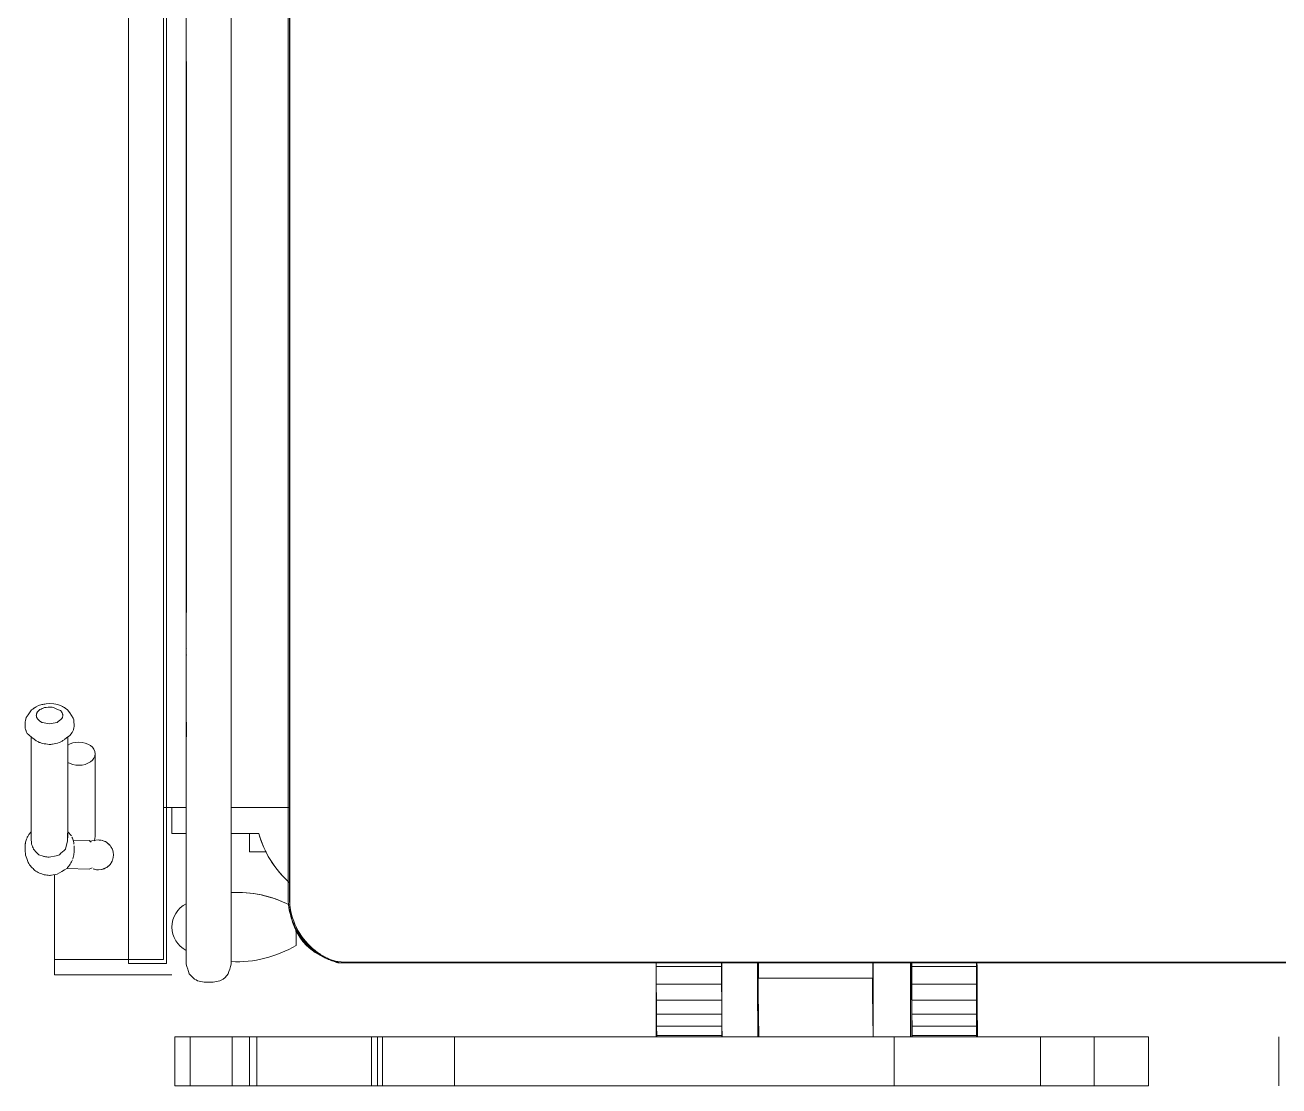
# Model space of a CAD drawing. Header units: millimetres. Extents: x 1448174 to 1599581, y -224422 to -106989.
# Drawn here: x 1474634 to 1475471, y -126753 to -126045 of the extents above; entities that cross this region are included whole.
import ezdxf

# ---------------------------------------------------------------- set-up
doc = ezdxf.new("R2010")
doc.units = ezdxf.units.MM
doc.header["$LTSCALE"] = 600
doc.header["$MEASUREMENT"] = 0
doc.layers.add('furniture', color=30, linetype='Continuous', lineweight=9)

msp = doc.modelspace()

# ---------------------------------------------------------------- linework, layer by layer
at = {"layer": 'furniture'}
for p, q in [((1474726.7742, -125676.9147), (1474726.7742, -126668.7998)), ((1474703.4177, -125684.5586), (1474703.4177, -126671.5369)), ((1474728.6034, -126671.5369), (1474728.6034, -125684.5586)), ((1474811.0425, -125723.5566), (1474811.0425, -126632.539)), ((1474809.8763, -125728.4989), (1474809.8763, -126627.5967)), ((1474810.7329, -126627.5967), (1474810.7329, -125728.4989)), ((1474771.8294, -126491.6021), (1474771.8294, -126439.6423)), ((1474741.9491, -126461.6616), (1474741.8775, -126461.2785)), ((1474771.8294, -126491.6021), (1474771.8294, -126470.1522)), ((1474637.6864, -126503.6343), (1474638.6802, -126502.3076)), ((1474640.6053, -126500.8417), (1474640.3042, -126501.1933)), ((1474641.1217, -126500.6325), (1474640.6053, -126500.8417)), ((1474641.1216, -126500.6325), (1474641.7368, -126500.2104)), ((1474643.1868, -126499.464), (1474641.7368, -126500.2104)), ((1474643.1868, -126499.464), (1474645.5768, -126498.8278)), ((1474650.9196, -126498.0848), (1474648.2876, -126498.3622)), ((1474650.9196, -126498.0848), (1474653.4723, -126498.2666)), ((1474656.0737, -126498.7817), (1474653.4723, -126498.2666)), ((1474656.0737, -126498.7817), (1474658.8097, -126499.8524)), ((1474662.5616, -126502.3173), (1474661.0904, -126501.0899)), ((1474662.5616, -126502.3173), (1474664.2234, -126504.2855)), ((1474741.8775, -126524.4607), (1474741.8775, -126502.5372)), ((1474634.3202, -126510.3646), (1474634.3202, -126513.2448)), ((1474636.4612, -126505.6827), (1474635.0063, -126507.4616)), ((1474637.6864, -126503.6343), (1474636.4612, -126505.6827)), ((1474664.2234, -126504.2855), (1474666.3952, -126507.939)), ((1474666.9893, -126513.6404), (1474666.7726, -126508.8468)), ((1474634.5369, -126515.1585), (1474635.3425, -126517.1234)), ((1474635.7694, -126518.1648), (1474635.3538, -126517.1234)), ((1474635.7694, -126518.1648), (1474636.8143, -126519.0224)), ((1474636.8143, -126519.0224), (1474638.8868, -126520.727)), ((1474661.9873, -126521.0069), (1474664.1582, -126519.3538)), ((1474664.1582, -126519.3538), (1474665.7291, -126517.4915)), ((1474638.4039, -126520.3299), (1474638.4039, -126581.9066)), ((1474638.8868, -126520.727), (1474640.3577, -126521.8361)), ((1474641.8288, -126522.9452), (1474640.3577, -126521.8361)), ((1474643.2345, -126523.5634), (1474643.7576, -126523.9918)), ((1474657.1506, -126524.1568), (1474657.1653, -126524.1542)), ((1474660.5707, -126522.081), (1474661.955, -126521.0314)), ((1474662.9056, -126582.2035), (1474662.9056, -126520.3076)), ((1474741.8775, -126524.4607), (1474741.8775, -126524.0166)), ((1474681.0862, -126531.5873), (1474681.0862, -126586.0454)), ((1474741.8775, -126557.2941), (1474741.8775, -126567.5106)), ((1474741.8775, -126567.5106), (1474741.8775, -126557.2941)), ((1474741.8775, -126567.5106), (1474741.8775, -126557.2941)), ((1474741.8775, -126557.2941), (1474741.8775, -126567.5106)), ((1474741.8775, -126567.5106), (1474741.8775, -126557.2941)), ((1474726.7742, -126567.4595), (1474741.878, -126567.4595)), ((1474728.6034, -126567.4595), (1474741.878, -126567.4595)), ((1474732.2485, -126584.8074), (1474732.2485, -126567.4595)), ((1474771.8294, -126567.4595), (1474809.8763, -126567.4595)), ((1474771.8294, -126567.4595), (1474811.0425, -126567.4595)), ((1474635.1615, -126588.6541), (1474636.7666, -126585.4988)), ((1474636.1616, -126586.6881), (1474635.7975, -126587.2234)), ((1474636.7666, -126585.4988), (1474638.4058, -126583.6167)), ((1474638.4072, -126584.8424), (1474638.4039, -126581.9066)), ((1474638.4072, -126584.8424), (1474638.4178, -126587.6096)), ((1474662.6627, -126586.7174), (1474662.9056, -126582.2035)), ((1474662.6627, -126586.7174), (1474662.909, -126585.1393)), ((1474662.6737, -126589.6238), (1474662.6627, -126586.7174)), ((1474662.7564, -126586.1842), (1474662.6737, -126589.6238)), ((1474662.909, -126585.1393), (1474662.9056, -126582.2035)), ((1474741.8775, -126584.8074), (1474732.2485, -126584.8074)), ((1474741.8775, -126584.8074), (1474732.2485, -126584.8074)), ((1474790.2696, -126584.8074), (1474771.8294, -126584.8074)), ((1474790.2696, -126584.8074), (1474771.8294, -126584.8074)), ((1474784.1343, -126584.8074), (1474784.1343, -126596.986)), ((1474634.6002, -126590.607), (1474634.3839, -126593.1812)), ((1474634.4136, -126594.27), (1474634.4245, -126593.4513)), ((1474634.4564, -126595.7941), (1474634.4136, -126594.27)), ((1474634.4364, -126592.5553), (1474634.4484, -126591.6561)), ((1474634.5362, -126591.3675), (1474634.4484, -126591.6561)), ((1474634.4484, -126591.6561), (1474634.4805, -126592.0304)), ((1474634.6002, -126590.607), (1474635.1615, -126588.6541)), ((1474635.7975, -126587.2234), (1474635.6608, -126587.6725)), ((1474635.7975, -126587.2234), (1474635.7112, -126587.5734)), ((1474638.4178, -126587.6096), (1474638.5996, -126591.9118)), ((1474640.0027, -126595.3016), (1474639.6519, -126594.4541)), ((1474661.3986, -126595.1906), (1474662.6737, -126589.6238)), ((1474665.9864, -126587.8479), (1474665.5778, -126587.1656)), ((1474677.0924, -126589.5624), (1474666.4873, -126589.6401)), ((1474666.8886, -126590.8231), (1474666.9434, -126591.9084)), ((1474667.0044, -126593.1168), (1474667.0827, -126594.6659)), ((1474667.0827, -126594.6659), (1474667.1426, -126596.8044)), ((1474677.0924, -126589.5624), (1474678.504, -126590.6662)), ((1474679.9833, -126589.5624), (1474677.4564, -126589.847)), ((1474680.585, -126589.4986), (1474680.3532, -126589.5775)), ((1474681.5148, -126589.2801), (1474680.585, -126589.4986)), ((1474681.5148, -126589.2801), (1474683.3297, -126589.1137)), ((1474683.3303, -126589.1137), (1474685.1451, -126589.2802)), ((1474686.0758, -126589.499), (1474685.4839, -126589.416)), ((1474688.7899, -126590.7406), (1474687.9129, -126590.2287)), ((1474688.7899, -126590.7406), (1474691.0751, -126592.8021)), ((1474692.3142, -126594.7529), (1474692.1918, -126594.5081)), ((1474634.4564, -126595.7941), (1474634.7132, -126599.2862)), ((1474635.5084, -126601.5638), (1474634.7132, -126599.2862)), ((1474635.5084, -126601.5638), (1474636.3975, -126604.1656)), ((1474640.0027, -126595.3016), (1474641.8673, -126597.373)), ((1474643.6038, -126598.9557), (1474641.8673, -126597.373)), ((1474643.6038, -126598.9557), (1474646.3148, -126599.9132)), ((1474650.4662, -126600.584), (1474654.99, -126599.7937)), ((1474657.2377, -126598.9502), (1474654.99, -126599.7937)), ((1474666.8059, -126599.032), (1474666.2486, -126601.7687)), ((1474667.1426, -126596.8044), (1474666.8059, -126599.032)), ((1474692.1918, -126603.6727), (1474692.3142, -126603.4279)), ((1474692.6348, -126602.6897), (1474692.4693, -126603.0906)), ((1474693.1399, -126600.9058), (1474692.6348, -126602.6897)), ((1474693.1399, -126600.9058), (1474693.3064, -126599.0846)), ((1474784.1343, -126596.986), (1474795.4914, -126596.986)), ((1474677.0924, -126608.6184), (1474662.1088, -126608.1873)), ((1474680.5842, -126608.6819), (1474681.5143, -126608.9006)), ((1474681.5143, -126608.9006), (1474683.3297, -126609.0671)), ((1474683.3297, -126609.0671), (1474685.1451, -126608.9006)), ((1474685.6481, -126608.7419), (1474686.0749, -126608.682)), ((1474690.3843, -126606.145), (1474688.789, -126607.4409)), ((1474689.317, -126607.012), (1474689.618, -126606.8359)), ((1474689.618, -126606.8359), (1474689.8487, -126606.5801)), ((1474690.3843, -126606.145), (1474691.0751, -126605.3787)), ((1474692.1918, -126603.6727), (1474691.0751, -126605.3787)), ((1474650.7879, -126612.714), (1474651.0841, -126612.7466)), ((1474651.0841, -126612.7466), (1474651.4513, -126612.618)), ((1474653.8571, -126668.7998), (1474653.8571, -126612.2697)), ((1474653.8571, -126679.1809), (1474653.8571, -126612.2697)), ((1474771.8294, -126633.364), (1474771.7944, -126633.9553)), ((1474814.8707, -126648.8764), (1474814.8707, -126647.7646)), ((1474814.8814, -126649.046), (1474815.083, -126649.046)), ((1474814.8814, -126650.1027), (1474814.8814, -126649.046)), ((1474815.4735, -126650.1027), (1474814.8814, -126650.1027)), ((1474815.0845, -126648.8764), (1474815.083, -126649.046)), ((1474815.0845, -126648.1483), (1474815.0845, -126648.8764)), ((1474815.1335, -126649.046), (1474815.1263, -126648.2233)), ((1474815.1335, -126649.046), (1474815.3221, -126649.046)), ((1474817.2651, -126652.5273), (1474815.1335, -126649.046)), ((1474815.2033, -126650.1027), (1474815.2033, -126659.41)), ((1474815.3221, -126648.5746), (1474815.3221, -126649.046)), ((1474816.5574, -126651.5993), (1474816.3911, -126651.5993)), ((1474816.9024, -126651.5993), (1474816.5574, -126651.5993)), ((1474726.7742, -126668.7998), (1474653.8571, -126668.7998)), ((1474741.9036, -126665.6522), (1474741.8775, -126665.3677)), ((1474771.8294, -126670.9899), (1474771.8294, -126669.3641)), ((1474827.1056, -126663.0399), (1474826.7747, -126662.7807)), ((1474834.9807, -126667.9367), (1474834.9569, -126667.9367)), ((1474703.4177, -126671.5369), (1474728.6034, -126671.5369)), ((1474843.8154, -126671.1631), (1474844.4819, -126671.1631)), ((1475525.7103, -126671.1631), (1474844.4819, -126671.1631)), ((1476663.2832, -126670.6597), (1474849.1631, -126670.6597)), ((1475055.345, -126720.5378), (1475055.345, -126670.6597)), ((1475055.4042, -126676.411), (1475055.3962, -126671.1631)), ((1475055.4469, -126689.8424), (1475055.4042, -126676.411)), ((1475055.4927, -126671.1631), (1475055.4964, -126673.5813)), ((1475055.4964, -126673.5813), (1475055.5334, -126685.2219)), ((1475099.0612, -126673.5813), (1475055.4964, -126673.5813)), ((1475099.0612, -126673.5813), (1475099.0575, -126671.1631)), ((1475099.0982, -126685.2219), (1475099.0612, -126673.5813)), ((1475099.348, -126720.5378), (1475099.348, -126670.6597)), ((1475123.1112, -126696.2825), (1475123.0199, -126677.4008)), ((1475123.3357, -126720.5378), (1475123.3357, -126670.6597)), ((1475200.3083, -126720.5378), (1475200.3083, -126670.6597)), ((1475225.0832, -126670.6597), (1475225.0832, -126720.5378)), ((1475225.8528, -126671.1631), (1475225.8609, -126676.411)), ((1475225.8609, -126676.411), (1475225.9035, -126689.8424)), ((1475225.953, -126673.5813), (1475225.9493, -126671.1631)), ((1475269.5179, -126673.5813), (1475225.953, -126673.5813)), ((1475225.99, -126685.2219), (1475225.953, -126673.5813)), ((1475269.0862, -126720.5378), (1475269.0862, -126670.6597)), ((1475269.5179, -126673.5813), (1475269.5142, -126671.1631)), ((1475269.5548, -126685.2219), (1475269.5179, -126673.5813)), ((1474653.8571, -126679.1809), (1474732.2485, -126679.1809)), ((1474764.2587, -126683.0967), (1474766.4046, -126681.985)), ((1475055.5334, -126685.2219), (1475055.5874, -126695.9498)), ((1475099.0982, -126685.2219), (1475055.5334, -126685.2219)), ((1475099.1523, -126695.9498), (1475099.0982, -126685.2219)), ((1475123.713, -126681.2799), (1475123.5672, -126681.2799)), ((1475199.9929, -126681.2799), (1475123.713, -126681.2799)), ((1475269.5548, -126685.2219), (1475225.99, -126685.2219)), ((1475226.0441, -126695.9498), (1475225.99, -126685.2219)), ((1475269.6089, -126695.9498), (1475269.5548, -126685.2219)), ((1475055.5093, -126702.2209), (1475055.4469, -126689.8424)), ((1475123.5413, -126691.293), (1475123.9343, -126720.5378)), ((1475200.2141, -126720.5378), (1475199.8212, -126691.293)), ((1475225.9035, -126689.8424), (1475225.9659, -126702.2209)), ((1475055.5895, -126713.1703), (1475055.5093, -126702.2209)), ((1475055.5874, -126695.9498), (1475055.6569, -126705.4393)), ((1475099.1523, -126695.9498), (1475055.5874, -126695.9498)), ((1475099.2217, -126705.4393), (1475099.1523, -126695.9498)), ((1475123.3963, -126720.5378), (1475123.174, -126703.9908)), ((1475225.9659, -126702.2209), (1475226.0461, -126713.1703)), ((1475269.6089, -126695.9498), (1475226.0441, -126695.9498)), ((1475226.1136, -126705.4393), (1475226.0441, -126695.9498)), ((1475269.6784, -126705.4393), (1475269.6089, -126695.9498)), ((1475055.6569, -126705.4393), (1475055.7397, -126713.4019)), ((1475099.2217, -126705.4393), (1475055.6569, -126705.4393)), ((1475099.3046, -126713.4019), (1475099.2217, -126705.4393)), ((1475269.6784, -126705.4393), (1475226.1136, -126705.4393)), ((1475226.1964, -126713.4019), (1475226.1136, -126705.4393)), ((1475269.7612, -126713.4019), (1475269.6784, -126705.4393)), ((1474734.2474, -126720.5378), (1474734.2474, -126753.2127)), ((1475384.041, -126720.5378), (1474734.2474, -126720.5378)), ((1474744.4951, -126753.2127), (1474744.4951, -126720.5378)), ((1474772.5963, -126720.5378), (1474744.4951, -126720.5378)), ((1474780.493, -126720.5378), (1474772.5963, -126720.5378)), ((1474772.5963, -126720.5378), (1474772.5963, -126753.2127)), ((1474783.9802, -126720.5378), (1474780.493, -126720.5378)), ((1474788.8555, -126720.5378), (1474783.9802, -126720.5378)), ((1474783.9802, -126720.5378), (1474783.9802, -126753.2127)), ((1474865.4528, -126720.5378), (1474788.8555, -126720.5378)), ((1474788.8555, -126720.5378), (1474788.8555, -126753.2127)), ((1474869.3793, -126720.5378), (1474865.4528, -126720.5378)), ((1474865.4528, -126720.5378), (1474865.4528, -126753.2127)), ((1474872.8107, -126720.5378), (1474869.3793, -126720.5378)), ((1474869.3793, -126720.5378), (1474869.3793, -126753.2127)), ((1474872.79, -126753.2127), (1474872.79, -126720.5378)), ((1474877.0798, -126720.5378), (1474872.8107, -126720.5378)), ((1474872.8107, -126720.5378), (1474872.8107, -126753.2127)), ((1474896.8689, -126720.5378), (1474877.0798, -126720.5378)), ((1474907.5713, -126720.5378), (1474896.8689, -126720.5378)), ((1474920.9559, -126720.5378), (1474907.5713, -126720.5378)), ((1475214.1344, -126720.5378), (1474920.9559, -126720.5378)), ((1474920.9559, -126753.2127), (1474920.9559, -126720.5378)), ((1475055.6661, -126720.5378), (1475055.5895, -126713.1703)), ((1475055.7397, -126713.4019), (1475055.8333, -126719.5957)), ((1475099.3046, -126713.4019), (1475055.7397, -126713.4019)), ((1475055.8333, -126719.5957), (1475055.8559, -126720.5378)), ((1475099.3982, -126719.5957), (1475055.8333, -126719.5957)), ((1475099.3982, -126719.5957), (1475099.3046, -126713.4019)), ((1475099.4208, -126720.5378), (1475099.3982, -126719.5957)), ((1475311.8397, -126720.5378), (1475214.1344, -126720.5378)), ((1475214.1344, -126720.5378), (1475214.1344, -126753.2127)), ((1475226.0461, -126713.1703), (1475226.1227, -126720.5378)), ((1475269.7612, -126713.4019), (1475226.1964, -126713.4019)), ((1475226.29, -126719.5957), (1475226.1964, -126713.4019)), ((1475269.8548, -126719.5957), (1475226.29, -126719.5957)), ((1475226.3126, -126720.5378), (1475226.29, -126719.5957)), ((1475269.8548, -126719.5957), (1475269.7612, -126713.4019)), ((1475269.8774, -126720.5378), (1475269.8548, -126719.5957)), ((1475338.8829, -126720.5378), (1475311.8397, -126720.5378)), ((1475311.8397, -126720.5378), (1475311.8397, -126753.2127)), ((1475347.7156, -126720.5378), (1475338.8829, -126720.5378)), ((1475347.7156, -126720.5378), (1475347.7156, -126753.2127)), ((1475384.041, -126753.2127), (1475384.041, -126720.5378)), ((1475470.9022, -126753.2127), (1475470.9022, -126720.5378)), ((1474734.2474, -126753.2127), (1475384.041, -126753.2127)), ((1474744.4951, -126753.2127), (1474772.5963, -126753.2127)), ((1474772.5963, -126753.2127), (1474780.493, -126753.2127)), ((1474780.493, -126753.2127), (1474783.9802, -126753.2127)), ((1474783.9802, -126753.2127), (1474788.8555, -126753.2127)), ((1474788.8555, -126753.2127), (1474865.4528, -126753.2127)), ((1474865.4528, -126753.2127), (1474869.3793, -126753.2127)), ((1474869.3793, -126753.2127), (1474872.8107, -126753.2127)), ((1474872.8107, -126753.2127), (1474877.0798, -126753.2127)), ((1474877.0798, -126753.2127), (1474896.8689, -126753.2127)), ((1474896.8689, -126753.2127), (1474907.5713, -126753.2127)), ((1474907.5713, -126753.2127), (1474920.9559, -126753.2127)), ((1474920.9559, -126753.2127), (1475214.1344, -126753.2127)), ((1475214.1344, -126753.2127), (1475311.8397, -126753.2127)), ((1475311.8397, -126753.2127), (1475338.8829, -126753.2127)), ((1475338.8829, -126753.2127), (1475347.7156, -126753.2127))]:
    msp.add_line(p, q, dxfattribs=at)
at = {"layer": 'furniture', "flags": 128}
for points in [[(1474741.8775, -125785.3487), (1474741.8775, -125911.1392), (1474741.8775, -126036.9297), (1474741.8775, -126441.7201), (1474741.8775, -126567.5106)], [(1474741.8775, -126524.4607), (1474741.8775, -126420.1952), (1474741.8775, -126036.9297), (1474741.8775, -125932.6641), (1474741.8775, -125828.3986)], [(1474771.8294, -126491.6021), (1474771.8294, -126441.7201), (1474771.8294, -126036.9297), (1474771.8294, -125911.1392), (1474771.8294, -125861.2572)], [(1474771.8294, -125861.2572), (1474771.8294, -125932.6641), (1474771.8294, -126036.9297), (1474771.8294, -126420.1952), (1474771.8294, -126491.6021)], [(1474771.8294, -126470.1522), (1474771.8294, -126393.0409), (1474771.8294, -126036.9297), (1474771.8294, -125959.8184), (1474771.8294, -125896.1936)], [(1474741.8775, -125936.6109), (1474741.8775, -125986.7703), (1474741.8775, -126036.9297), (1474741.8775, -126087.089), (1474741.8775, -126416.2484)], [(1474741.8775, -126419.2232), (1474741.8775, -126088.5764), (1474741.8775, -126036.9297), (1474741.8775, -125985.2829), (1474741.8775, -125936.6109)], [(1474741.8775, -125936.6109), (1474741.8775, -125975.0733), (1474741.8775, -126036.9297), (1474741.8775, -126098.786), (1474741.8775, -126439.6423)], [(1474771.8294, -125936.6109), (1474771.8294, -126036.9297), (1474771.8294, -126468.8659), (1474771.8294, -126491.6021)], [(1474771.8294, -126439.6423), (1474771.8294, -126098.786), (1474771.8294, -126036.9297), (1474771.8294, -125975.0733), (1474771.8294, -125936.6109)], [(1474771.8294, -125987.5765), (1474771.8294, -126012.2531), (1474771.8294, -126036.9297), (1474771.8294, -126061.6062), (1474771.8294, -126086.2828)], [(1474771.8294, -126086.2828), (1474771.8294, -126061.6062), (1474771.8294, -126036.9297), (1474771.8294, -126012.2531), (1474771.8294, -125987.5765)], [(1474741.8775, -126462.933), (1474741.8775, -126036.9599), (1474741.8775, -126016.4869)], [(1474771.8294, -126016.9638), (1474771.8294, -126047.7787), (1474771.8294, -126078.5935), (1474771.8294, -126388.4083), (1474771.8294, -126419.2232)], [(1474742.0522, -126403.7659), (1474742.0088, -126386.9081), (1474741.9431, -126082.4018), (1474741.8775, -126056.8955)], [(1474741.8775, -126056.8955), (1474741.9431, -126387.1246), (1474742.0075, -126437.3071)], [(1474771.8294, -126083.3348), (1474771.8294, -126096.8132), (1474771.8294, -126389.2916), (1474771.8294, -126402.77), (1474771.8294, -126416.2484)], [(1474771.8294, -126491.6021), (1474771.8294, -126483.5962), (1474771.8294, -126443.1757), (1474771.8294, -126402.7553), (1474771.8294, -126083.3348)], [(1474771.8294, -126086.2828), (1474771.8294, -126088.2934), (1474771.8294, -126090.304), (1474771.8294, -126092.3145), (1474771.8294, -126094.3251)], [(1474771.8294, -126094.3251), (1474771.8294, -126092.3145), (1474771.8294, -126090.304), (1474771.8294, -126088.2934), (1474771.8294, -126086.2828)], [(1474741.8775, -126524.0166), (1474741.8775, -126497.0746), (1474741.8775, -126470.1325), (1474741.8775, -126443.1905), (1474741.8775, -126416.2484)], [(1474741.8775, -126416.2484), (1474741.8775, -126456.6394), (1474741.8775, -126497.0304), (1474741.8775, -126524.4607)], [(1474741.8775, -126416.2484), (1474741.8775, -126429.7243), (1474741.8775, -126443.2003), (1474741.8775, -126456.6762), (1474741.8775, -126470.1522)], [(1474741.8775, -126502.5372), (1474741.8775, -126481.7087), (1474741.8775, -126460.8802), (1474741.8775, -126440.0517), (1474741.8775, -126419.2232)], [(1474771.8294, -126416.2484), (1474771.8294, -126443.1905), (1474771.8294, -126470.1325), (1474771.8294, -126491.6021)], [(1474771.8294, -126419.2232), (1474771.8294, -126481.6573), (1474771.8294, -126491.6021)], [(1474741.8775, -126439.6423), (1474741.8775, -126496.6861), (1474741.8775, -126524.4607)], [(1474741.8775, -126461.2785), (1474741.8775, -126461.6921), (1474741.8775, -126462.1057), (1474741.8775, -126462.5194), (1474741.8775, -126462.933)], [(1474741.8775, -126524.4607), (1474741.8775, -126515.4659), (1474741.8775, -126497.5221), (1474741.8775, -126479.5783), (1474741.8775, -126461.6344)], [(1474741.8775, -126461.6344), (1474741.8775, -126461.9591), (1474741.8775, -126462.2837), (1474741.8775, -126462.6084), (1474741.8775, -126462.933)], [(1474741.8775, -126462.933), (1474741.8775, -126480.0663), (1474741.8775, -126497.1997), (1474741.8775, -126514.333), (1474741.8775, -126524.4607)], [(1474741.8775, -126462.933), (1474741.8997, -126463.992), (1474741.9218, -126465.0509), (1474741.9391, -126465.8731)], [(1474741.8775, -126524.4607), (1474741.8775, -126468.881), (1474741.8775, -126463.992)], [(1474741.8775, -126463.992), (1474741.8775, -126480.0663), (1474741.8775, -126497.1997), (1474741.8775, -126514.333), (1474741.8775, -126524.4607)], [(1474741.8775, -126524.4607), (1474741.8775, -126515.7906), (1474741.8775, -126498.1714), (1474741.8775, -126480.5522), (1474741.8775, -126463.992)], [(1474741.8775, -126470.1522), (1474741.8775, -126499.6696), (1474741.8775, -126524.4607)], [(1474771.8294, -126491.6021), (1474771.8294, -126501.0174), (1474771.8294, -126510.4327), (1474771.8294, -126519.8479), (1474771.8294, -126529.2632)], [(1474638.6802, -126502.3076), (1474639.4443, -126501.7833), (1474640.2085, -126501.259), (1474640.9727, -126500.7347)], [(1474643.1899, -126502.951), (1474643.0049, -126503.182), (1474642.8198, -126503.4131), (1474642.6348, -126503.6441), (1474642.4498, -126503.8751)], [(1474644.2461, -126502.0834), (1474643.982, -126502.3003), (1474643.718, -126502.5172), (1474643.454, -126502.7341), (1474643.1899, -126502.951)], [(1474644.2461, -126502.0834), (1474644.9838, -126501.755), (1474645.7216, -126501.4266), (1474646.4593, -126501.0983), (1474647.1971, -126500.7699)], [(1474645.5768, -126498.8278), (1474646.2545, -126498.7114), (1474646.9322, -126498.595), (1474647.6099, -126498.4786), (1474648.2876, -126498.3622)], [(1474647.1971, -126500.7699), (1474648.5032, -126500.6855), (1474649.8093, -126500.601), (1474651.1154, -126500.5166), (1474652.4215, -126500.4322)], [(1474652.4215, -126500.4322), (1474653.796, -126501.0136), (1474655.1704, -126501.5949), (1474656.5449, -126502.1763), (1474657.9194, -126502.7576)], [(1474658.8008, -126503.7834), (1474658.5804, -126503.527), (1474658.3601, -126503.2705), (1474658.1397, -126503.0141), (1474657.9194, -126502.7576)], [(1474658.8097, -126499.8524), (1474659.3799, -126500.1618), (1474659.9501, -126500.4712), (1474660.5202, -126500.7805), (1474661.0904, -126501.0899)], [(1474635.0063, -126507.4616), (1474634.6353, -126509.4019), (1474634.3202, -126510.3646)], [(1474641.9835, -126504.8704), (1474641.939, -126505.1443), (1474641.8946, -126505.4182), (1474641.8501, -126505.6922), (1474641.8056, -126505.9661)], [(1474641.8056, -126505.9661), (1474641.8475, -126506.2517), (1474641.8894, -126506.5373), (1474641.9313, -126506.8229), (1474641.9731, -126507.1085)], [(1474641.9731, -126507.1085), (1474642.1071, -126507.3885), (1474642.241, -126507.6686), (1474642.3749, -126507.9486), (1474642.5089, -126508.2286)], [(1474642.4498, -126503.8751), (1474642.3332, -126504.1239), (1474642.2167, -126504.3728), (1474642.1001, -126504.6216), (1474641.9835, -126504.8704)], [(1474642.5089, -126508.2286), (1474642.7292, -126508.485), (1474642.9496, -126508.7415), (1474643.1699, -126508.9979), (1474643.3903, -126509.2544)], [(1474643.3903, -126509.2544), (1474643.6808, -126509.4721), (1474643.9713, -126509.6899), (1474644.2618, -126509.9077), (1474644.5523, -126510.1254)], [(1474644.5523, -126510.1254), (1474644.8897, -126510.2952), (1474645.2272, -126510.4649), (1474645.5646, -126510.6346), (1474645.9021, -126510.8043)], [(1474650.5927, -126511.6942), (1474649.4201, -126511.4717), (1474648.2474, -126511.2492), (1474647.0748, -126511.0268), (1474645.9021, -126510.8043)], [(1474655.7084, -126510.6756), (1474654.4295, -126510.9302), (1474653.1506, -126511.1849), (1474651.8717, -126511.4395), (1474650.5927, -126511.6942)], [(1474658.8598, -126508.1369), (1474658.072, -126508.7716), (1474657.2841, -126509.4062), (1474656.4963, -126510.0409), (1474655.7084, -126510.6756)], [(1474659.3365, -126504.9035), (1474659.2025, -126504.6235), (1474659.0686, -126504.3434), (1474658.9347, -126504.0634), (1474658.8008, -126503.7834)], [(1474658.8598, -126508.1369), (1474658.9764, -126507.8881), (1474659.093, -126507.6392), (1474659.2095, -126507.3904), (1474659.3261, -126507.1416)], [(1474659.3261, -126507.1416), (1474659.3706, -126506.8677), (1474659.415, -126506.5938), (1474659.4595, -126506.3198), (1474659.504, -126506.0459)], [(1474659.504, -126506.0459), (1474659.4621, -126505.7603), (1474659.4202, -126505.4747), (1474659.3784, -126505.1891), (1474659.3365, -126504.9035)], [(1474666.7726, -126508.8468), (1474666.5684, -126508.3556), (1474666.3952, -126507.939)], [(1474741.9884, -126510.5792), (1474741.9431, -126516.246), (1474741.8775, -126524.4607)], [(1474634.3202, -126513.2448), (1474634.3744, -126513.7232), (1474634.4286, -126514.2017), (1474634.4827, -126514.6801), (1474634.5369, -126515.1585)], [(1474634.5369, -126515.1585), (1474634.7411, -126515.6498), (1474634.9453, -126516.141), (1474635.1495, -126516.6322), (1474635.3538, -126517.1234)], [(1474665.7291, -126517.4915), (1474665.962, -126517.0056), (1474666.1948, -126516.5196), (1474666.4277, -126516.0337), (1474666.6606, -126515.5478)], [(1474666.6606, -126515.5478), (1474666.7428, -126515.0709), (1474666.825, -126514.5941), (1474666.9072, -126514.1172), (1474666.9893, -126513.6404)], [(1474643.2345, -126523.5634), (1474642.8542, -126523.3962), (1474641.8288, -126522.9452)], [(1474643.7576, -126523.9918), (1474644.3009, -126524.1811), (1474644.8441, -126524.3704), (1474645.3873, -126524.5597), (1474645.9305, -126524.7491)], [(1474650.4238, -126525.3566), (1474649.3005, -126525.2047), (1474648.1772, -126525.0528), (1474647.0538, -126524.9009), (1474645.9305, -126524.7491)], [(1474652.6569, -126525.2522), (1474652.0986, -126525.2783), (1474651.5403, -126525.3044), (1474650.9821, -126525.3305), (1474650.4238, -126525.3566)], [(1474657.1653, -126524.1542), (1474656.0382, -126524.4287), (1474654.9111, -126524.7032), (1474653.784, -126524.9777), (1474652.6569, -126525.2522)], [(1474657.1653, -126524.1542), (1474657.6625, -126523.9045), (1474658.1597, -126523.6547), (1474658.6569, -126523.4049), (1474659.1542, -126523.1551)], [(1474659.1542, -126523.1551), (1474659.5612, -126522.8452), (1474659.9683, -126522.5352), (1474660.3753, -126522.2252)], [(1474741.8775, -126524.4607), (1474741.8775, -126532.6691), (1474741.8775, -126540.8774), (1474741.8775, -126549.0858), (1474741.8775, -126557.2941)], [(1474771.8294, -126529.2632), (1474771.8294, -126538.8251), (1474771.8294, -126548.3869), (1474771.8294, -126557.9487), (1474771.8294, -126567.5106)], [(1474741.8775, -126567.5106), (1474741.8775, -126564.3635), (1474741.8775, -126557.2941)], [(1474741.8775, -126557.2941), (1474741.8775, -126558.7044), (1474741.8775, -126567.5106)], [(1474741.8775, -126606.2367), (1474741.8775, -126596.5552), (1474741.8775, -126586.8737), (1474741.8775, -126577.1921), (1474741.8775, -126567.5106)], [(1474771.8294, -126567.5106), (1474771.8294, -126580.072), (1474771.8294, -126592.6333), (1474771.8294, -126605.1947), (1474771.8294, -126617.7561)], [(1474662.9074, -126583.7357), (1474663.6531, -126584.5952), (1474664.4541, -126585.5185), (1474665.2551, -126586.4418)], [(1474639.6469, -126594.442), (1474639.3011, -126593.6067), (1474638.9504, -126592.7592), (1474638.5996, -126591.9118)], [(1474661.3986, -126595.1906), (1474660.3584, -126596.1305), (1474659.3182, -126597.0704), (1474658.2779, -126598.0103), (1474657.2377, -126598.9502)], [(1474666.8886, -126590.8231), (1474666.6631, -126590.0793), (1474666.4375, -126589.3355), (1474666.2119, -126588.5917), (1474665.9864, -126587.8479)], [(1474685.1451, -126589.2802), (1474684.6912, -126589.2386), (1474684.2374, -126589.197), (1474683.7835, -126589.1553), (1474683.3297, -126589.1137)], [(1474687.9129, -126590.2287), (1474687.4536, -126590.0463), (1474686.9943, -126589.8639), (1474686.535, -126589.6815), (1474686.0758, -126589.499)], [(1474691.0751, -126592.8021), (1474690.5036, -126592.2866), (1474689.9321, -126591.771), (1474689.3605, -126591.2555), (1474688.789, -126590.7399)], [(1474692.1918, -126594.5081), (1474691.9126, -126594.0816), (1474691.6335, -126593.6551), (1474691.3543, -126593.2286), (1474691.0751, -126592.8021)], [(1474692.3142, -126594.7529), (1474692.3943, -126594.9374), (1474692.4744, -126595.1218), (1474692.5545, -126595.3062), (1474692.6346, -126595.4907)], [(1474646.3148, -126599.9132), (1474646.8252, -126600.0354), (1474647.3356, -126600.1577), (1474647.846, -126600.28), (1474648.3564, -126600.4022)], [(1474650.4662, -126600.584), (1474649.9387, -126600.5386), (1474649.4113, -126600.4931), (1474648.8839, -126600.4477), (1474648.3564, -126600.4022)], [(1474664.4628, -126605.2681), (1474664.8685, -126604.4358), (1474665.2743, -126603.6034), (1474665.68, -126602.7711), (1474665.913, -126602.2932)], [(1474692.3142, -126603.4279), (1474692.3529, -126603.3436), (1474692.3917, -126603.2593), (1474692.4305, -126603.1749), (1474692.4693, -126603.0906)], [(1474692.6346, -126595.4907), (1474692.7671, -126595.972), (1474692.8997, -126596.4532), (1474693.0322, -126596.9345), (1474693.1648, -126597.4157)], [(1474693.1648, -126597.4157), (1474693.2002, -126597.833), (1474693.2356, -126598.2502), (1474693.271, -126598.6674), (1474693.3064, -126599.0846)], [(1474638.3524, -126607.0257), (1474637.8637, -126606.3107), (1474637.375, -126605.5956), (1474636.8862, -126604.8806), (1474636.3975, -126604.1656)], [(1474640.8621, -126609.3999), (1474640.2346, -126608.8064), (1474639.6072, -126608.2128), (1474638.9798, -126607.6193), (1474638.3524, -126607.0257)], [(1474643.8389, -126611.2031), (1474643.0947, -126610.7523), (1474642.3505, -126610.3015), (1474641.6063, -126609.8507), (1474640.8621, -126609.3999)], [(1474647.1196, -126612.3314), (1474646.2995, -126612.0493), (1474645.4793, -126611.7672), (1474644.6591, -126611.4851), (1474643.8389, -126611.2031)], [(1474662.179, -126608.1398), (1474660.5405, -126609.1083), (1474658.9021, -126610.0768), (1474657.2637, -126611.0453), (1474655.6253, -126612.0138)], [(1474662.3677, -126607.8381), (1474662.6973, -126607.4337), (1474663.2858, -126606.7119), (1474663.8743, -126605.99), (1474664.4628, -126605.2681)], [(1474679.1555, -126607.6352), (1474678.5563, -126607.9208), (1474677.0924, -126608.6184)], [(1474679.6655, -126608.3171), (1474680.1248, -126608.4995), (1474680.5842, -126608.6819)], [(1474681.5143, -126608.9006), (1474681.9681, -126608.9422), (1474682.422, -126608.9839), (1474682.8758, -126609.0255), (1474683.3297, -126609.0671)], [(1474688.789, -126607.4409), (1474687.878, -126607.8058), (1474686.9671, -126608.1707), (1474686.0561, -126608.5356), (1474685.1451, -126608.9006)], [(1474686.0749, -126608.682), (1474686.3066, -126608.6032), (1474686.5384, -126608.5243), (1474686.7702, -126608.4455), (1474687.002, -126608.3667)], [(1474687.002, -126608.3667), (1474687.656, -126607.984), (1474688.31, -126607.6013)], [(1474741.8775, -126639.1597), (1474741.8775, -126633.8088), (1474741.8775, -126628.4579), (1474741.8775, -126623.107), (1474741.8775, -126606.2367)], [(1474650.5809, -126612.744), (1474649.7155, -126612.6409), (1474648.8502, -126612.5377), (1474647.9849, -126612.4346), (1474647.1196, -126612.3314)], [(1474655.6253, -126612.0138), (1474654.3642, -126612.1963), (1474653.1031, -126612.3789), (1474651.842, -126612.5615), (1474650.5809, -126612.744)], [(1474771.8294, -126617.7561), (1474771.8294, -126620.5087), (1474771.8294, -126623.2613), (1474771.8294, -126626.0139), (1474771.8294, -126628.7665)], [(1474771.8294, -126628.7665), (1474771.8294, -126631.3609), (1474771.8294, -126633.9553), (1474771.8294, -126636.5497), (1474771.8294, -126639.1441)], [(1474741.8775, -126656.6589), (1474741.8775, -126652.2841), (1474741.8775, -126647.9093), (1474741.8775, -126643.5345), (1474741.8775, -126639.1597)], [(1474771.8294, -126639.1441), (1474771.8294, -126641.4878), (1474771.8294, -126643.8314), (1474771.8294, -126646.175), (1474771.8294, -126648.5186)], [(1474771.8294, -126648.5186), (1474771.8294, -126650.5509), (1474771.8294, -126652.5831), (1474771.8294, -126654.6154), (1474771.8294, -126656.6476)], [(1474815.083, -126649.046), (1474815.7991, -126650.335), (1474816.5574, -126651.5993)], [(1474816.3911, -126651.5993), (1474815.925, -126650.8554), (1474815.4735, -126650.1027)], [(1474741.8775, -126663.2427), (1474741.8775, -126661.5968), (1474741.8775, -126659.9508), (1474741.8775, -126658.3049), (1474741.8775, -126656.6589)], [(1474771.8294, -126656.6476), (1474771.8294, -126659.4997), (1474771.8294, -126662.3518), (1474771.8294, -126665.2039), (1474771.8294, -126668.056)], [(1474822.6484, -126659.0893), (1474820.404, -126656.6535), (1474818.5066, -126654.2781)], [(1474741.8775, -126668.0617), (1474741.8775, -126666.8569), (1474741.8775, -126665.6522), (1474741.8775, -126664.4475), (1474741.8775, -126663.2427)], [(1474741.8775, -126671.0001), (1474741.8775, -126670.2655), (1474741.8775, -126669.5309), (1474741.8775, -126668.7963), (1474741.8775, -126668.0617)], [(1474771.8294, -126668.056), (1474771.8294, -126669.0313), (1474771.8294, -126670.0066), (1474771.8294, -126670.9819), (1474771.8294, -126671.9572)], [(1474741.8775, -126671.9572), (1474741.8775, -126671.7179), (1474741.8775, -126671.4786), (1474741.8775, -126671.2394), (1474741.8775, -126671.0001)], [(1474743.1137, -126676.1074), (1474742.8539, -126675.2351), (1474742.3657, -126673.5962), (1474741.8775, -126671.9572)], [(1474743.8303, -126678.5131), (1474743.3421, -126676.8741), (1474743.1137, -126676.1074)], [(1474747.3022, -126681.985), (1474746.4342, -126681.117), (1474745.5662, -126680.249), (1474744.6983, -126679.3811), (1474743.8303, -126678.5131)], [(1474769.8765, -126678.5131), (1474767.8414, -126680.8178), (1474767.3624, -126681.2069), (1474766.8835, -126681.5959), (1474766.4046, -126681.985)], [(1474769.8765, -126678.5131), (1474770.3647, -126676.8741), (1474770.853, -126675.2351), (1474771.3412, -126673.5962), (1474771.8294, -126671.9572)], [(1474747.3022, -126681.985), (1474748.4327, -126682.4297), (1474749.4481, -126683.0967)], [(1474749.4481, -126683.0967), (1474750.5507, -126683.307), (1474751.6532, -126683.5173), (1474752.7557, -126683.7276), (1474753.8582, -126683.9379)], [(1474753.8582, -126683.9379), (1474755.3558, -126683.9379), (1474756.8534, -126683.9379), (1474758.351, -126683.9379), (1474759.8486, -126683.9379)], [(1474759.8486, -126683.9379), (1474758.351, -126683.9379), (1474756.8534, -126683.9379), (1474755.3558, -126683.9379), (1474753.8582, -126683.9379)], [(1474759.8486, -126683.9379), (1474760.9511, -126683.7276), (1474762.0536, -126683.5173), (1474763.1561, -126683.307), (1474764.2587, -126683.0967)]]:
    msp.add_lwpolyline(points, dxfattribs=at)
at = {"layer": 'furniture'}
for centre, radius, start, end in [((1474857.0262, -126565.9334), 69.3734, 195.7871148, 227.0285238), ((1474857.0262, -126565.9334), 69.3734, 195.7871148, 228.4829247), ((1474775.6746, -126700.8944), 76.8271, 62.9577268, 92.8907557), ((1474775.6746, -126700.8944), 76.8271, 62.5899015, 92.8688708), ((1474749.5979, -126647.2133), 17.3494, 116.4233154, 243.5766846), ((1474749.5979, -126647.2133), 17.3494, 116.6022043, 243.3977957), ((1474849.1631, -126632.539), 38.1207, 180, 270), ((1474775.6746, -126593.5322), 76.8271, 267.1092443, 300.9650404), ((1474775.6746, -126593.5322), 76.8271, 267.1311292, 300.9650404)]:
    msp.add_arc(centre, radius, start, end, dxfattribs=at)
at = {"layer": 'furniture', "extrusion": (0, 0, -1)}
for centre, major_axis, ratio, start_param, end_param in [((1474670.1946, -126531.5873), (-10.8916, 0), 0.70710678, 7.12082205, 7.85398163), ((1474670.1946, -126531.5873), (-10.8916, 0), 0.70710678, 1.57079633, 4.71238898), ((1474670.1946, -126531.5873), (-10.8916, 0), 0.70710678, 4.71238898, 5.44554856), ((1474670.1946, -126586.0454), (-10.8916, 0), 0.99999809, 3.14159265, 3.46647594), ((1474854.8372, -126627.5967), (0, -44.9626), 0.99996192, 0.75727164, 1.57079633), ((1474855.6938, -126627.5967), (0, -44.9626), 0.99996192, 0.75727164, 1.57079633), ((1474854.3964, -126627.5967), (0, -44.9626), 0.99996192, 1.04656143, 1.0735021), ((1474854.8372, -126627.5967), (0, -44.9626), 0.99996192, 1.01755967, 1.0735021), ((1474854.8372, -126627.5967), (0, -44.9626), 0.99996192, 0.81316482, 0.91412554), ((1474854.8372, -126627.5967), (0, -44.9626), 0.99996192, 0.45742467, 0.46780089), ((1475123.1861, -126666.8401), (0, -21.7832), 0.00872654, 1.06465084, 1.37020509), ((1475123.713, -126670.3883), (0, -10.8916), 0.00872654, 4.78435193, 6.28318531), ((1475199.9929, -126670.3883), (0, 10.8916), 0.00872654, 1.64275928, 3.14159265), ((1475123.5672, -126686.7257), (0, -5.4458), 0.00872654, 0.57595865, 3.14159265), ((1475199.847, -126686.7257), (0, -5.4458), 0.00872654, 0.57595865, 3.14159265), ((1475123.2775, -126685.7218), (0, -21.7832), 0.00872654, 0.57595865, 1.06465084)]:
    msp.add_ellipse(centre, major_axis=major_axis, ratio=ratio, start_param=start_param, end_param=end_param, dxfattribs=at)
at = {"layer": 'furniture'}
for points, knots in [([(1474823.9517, -126660.2715), (1474824.8762, -126661.1313), (1474826.7717, -126662.7952), (1474829.2824, -126664.6199), (1474831.3288, -126665.9291), (1474832.8799, -126666.8356), (1474834.1799, -126667.5275), (1474835.2238, -126668.0415), (1474835.9375, -126668.3815), (1474836.5865, -126668.676), (1474837.3687, -126669.0113), (1474838.1473, -126669.3259), (1474838.7679, -126669.5686), (1474839.0509, -126669.6783), (1474839.2388, -126669.7508), (1474839.7653, -126669.9424), (1474840.6532, -126670.2248), (1474841.4728, -126670.4831), (1474841.9052, -126670.6326), (1474842.0533, -126670.6858), (1474842.2703, -126670.7636), (1474842.714, -126670.9201), (1474843.2981, -126671.1041), (1474843.6605, -126671.1631), (1474843.8154, -126671.1631)], [0, 0, 0, 0, 0.14285714, 0.28571429, 0.35714286, 0.42857143, 0.5, 0.53571429, 0.57142857, 0.59821429, 0.625, 0.67857143, 0.70535714, 0.71205357, 0.71875, 0.73214286, 0.78571429, 0.83928571, 0.85267857, 0.859375, 0.86607143, 0.89285714, 0.94642857, 1, 1, 1, 1]), ([(1474844.4819, -126671.1631), (1474844.382, -126671.1631), (1474844.1588, -126671.1365), (1474843.7543, -126671.0305), (1474843.359, -126670.8982), (1474843.0518, -126670.788), (1474842.8674, -126670.7207), (1474842.7252, -126670.6682), (1474842.5768, -126670.6142), (1474842.3686, -126670.5412), (1474841.9813, -126670.4105), (1474841.3751, -126670.2167), (1474840.735, -126670.011), (1474840.2882, -126669.8565), (1474840.0358, -126669.7644), (1474839.8493, -126669.6929), (1474839.6635, -126669.6197), (1474839.4135, -126669.5213), (1474838.9723, -126669.3461), (1474838.3332, -126669.0867), (1474837.5588, -126668.7592), (1474836.5304, -126668.2915), (1474835.2405, -126667.6611), (1474833.6921, -126666.8325), (1474832.1537, -126665.9262), (1474830.1213, -126664.618), (1474827.6255, -126662.7957), (1474825.7333, -126661.1317), (1474824.8083, -126660.2715)], [0, 0, 0, 0, 0.03571429, 0.07142857, 0.10714286, 0.125, 0.13392857, 0.14285714, 0.15178571, 0.16071429, 0.17857143, 0.21428571, 0.25, 0.26785714, 0.27678571, 0.28571429, 0.29464286, 0.30357143, 0.32142857, 0.35714286, 0.39285714, 0.42857143, 0.5, 0.57142857, 0.64285714, 0.71428571, 0.85714286, 1, 1, 1, 1])]:
    msp.add_open_spline(points, degree=3, knots=knots, dxfattribs=at)

doc.saveas('drawing.dxf')
